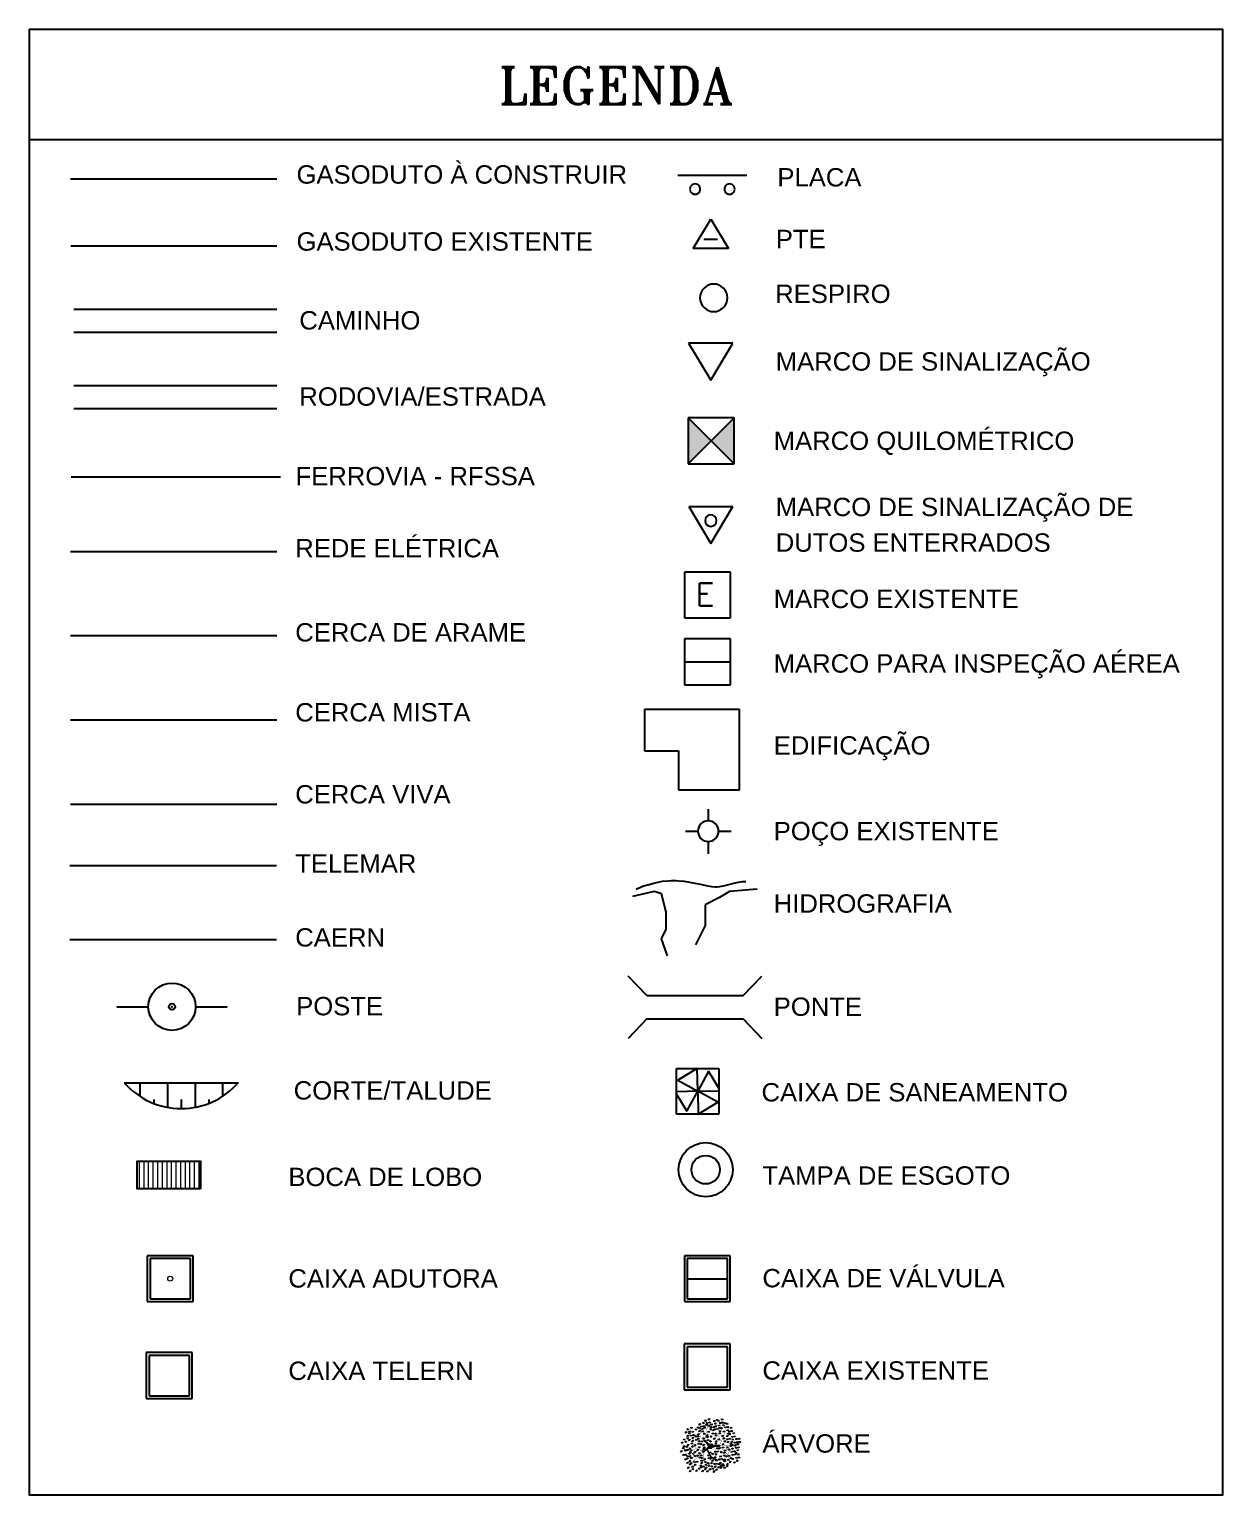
# Model space of a CAD drawing. Extents: x -130 to 0, y 0 to 160.
import ezdxf
from ezdxf.lldxf.tags import DXFTag

# ---------------------------------------------------------------- set-up
doc = ezdxf.new("R2010")
doc.units = 0
doc.styles.add('ROMANS', font='ROMANS.shx')
doc.styles.add('ROMANT', font='romant', dxfattribs={"height": 0.2})
doc.styles.get("Standard").update_dxf_attribs({"font": 'arial.ttf'})
tags = doc.linetypes.add('CERCA_MISTA', pattern='A,0.15,-0.075,[133,ltypeshp.shx,S=0.025,R=0,X=-0.0185,Y=0],-0.075,0.15,-0.075,["X",Standard,S=0.05,R=0,X=-0.0175,Y=-0.025],-0.075', length=0.6).pattern_tags.tags
tags[27:28] = [DXFTag(74, 4), DXFTag(75, 0), DXFTag(340, '0'), DXFTag(46, 1.0), DXFTag(50, 0.0), DXFTag(44, 0.0), DXFTag(45, 0.0)]
tags[16:17] = [DXFTag(74, 4), DXFTag(75, 0), DXFTag(340, '0'), DXFTag(46, 1.0), DXFTag(50, 0.0), DXFTag(44, 0.0), DXFTag(45, 0.0)]
tags[14:15] = [DXFTag(74, 4), DXFTag(75, 0), DXFTag(340, '0'), DXFTag(46, 1.0), DXFTag(50, 0.0), DXFTag(44, 0.0), DXFTag(45, 0.0)]
tags[4:5] = [DXFTag(74, 4), DXFTag(75, 0), DXFTag(340, '0'), DXFTag(46, 1.0), DXFTag(50, 0.0), DXFTag(44, 0.0), DXFTag(45, 0.0)]
tags = doc.linetypes.add('CERCA_VIVA', pattern='A,0.15,-0.075,[133,ltypeshp.shx,S=0.025,R=0,X=-0.0185,Y=0],-0.075', length=0.3).pattern_tags.tags
tags[14:15] = [DXFTag(74, 4), DXFTag(75, 0), DXFTag(340, '0'), DXFTag(46, 1.0), DXFTag(50, 0.0), DXFTag(44, 0.0), DXFTag(45, 0.0)]
tags[4:5] = [DXFTag(74, 4), DXFTag(75, 0), DXFTag(340, '0'), DXFTag(46, 1.0), DXFTag(50, 0.0), DXFTag(44, 0.0), DXFTag(45, 0.0)]
tags = doc.linetypes.add('DIVIDE', pattern=[1.25, 0.5, -0.25, 0, -0.25, 0, -0.25]).pattern_tags.tags
tags[14:15] = [DXFTag(74, 4), DXFTag(75, 0), DXFTag(340, '0'), DXFTag(46, 1.0), DXFTag(50, 0.0), DXFTag(44, 0.0), DXFTag(45, 0.0)]
tags[12:13] = [DXFTag(74, 4), DXFTag(75, 0), DXFTag(340, '0'), DXFTag(46, 1.0), DXFTag(50, 0.0), DXFTag(44, 0.0), DXFTag(45, 0.0)]
tags[10:11] = [DXFTag(74, 4), DXFTag(75, 0), DXFTag(340, '0'), DXFTag(46, 1.0), DXFTag(50, 0.0), DXFTag(44, 0.0), DXFTag(45, 0.0)]
tags[8:9] = [DXFTag(74, 4), DXFTag(75, 0), DXFTag(340, '0'), DXFTag(46, 1.0), DXFTag(50, 0.0), DXFTag(44, 0.0), DXFTag(45, 0.0)]
tags[6:7] = [DXFTag(74, 4), DXFTag(75, 0), DXFTag(340, '0'), DXFTag(46, 1.0), DXFTag(50, 0.0), DXFTag(44, 0.0), DXFTag(45, 0.0)]
tags[4:5] = [DXFTag(74, 4), DXFTag(75, 0), DXFTag(340, '0'), DXFTag(46, 1.0), DXFTag(50, 0.0), DXFTag(44, 0.0), DXFTag(45, 0.0)]
tags = doc.linetypes.add('HIDDEN2', pattern=[4.7625, 3.175, -1.5875]).pattern_tags.tags
tags[6:7] = [DXFTag(74, 4), DXFTag(75, 0), DXFTag(340, '0'), DXFTag(46, 1.0), DXFTag(50, 0.0), DXFTag(44, 0.0), DXFTag(45, 0.0)]
tags[4:5] = [DXFTag(74, 4), DXFTag(75, 0), DXFTag(340, '0'), DXFTag(46, 1.0), DXFTag(50, 0.0), DXFTag(44, 0.0), DXFTag(45, 0.0)]
tags = doc.linetypes.add('TRACKS', pattern='A,3.81,[130,ltypeshp.shx,S=6.35,R=0,X=0,Y=0],3.81', length=7.62).pattern_tags.tags
tags[12:13] = [DXFTag(74, 4), DXFTag(75, 0), DXFTag(340, '0'), DXFTag(46, 1.0), DXFTag(50, 0.0), DXFTag(44, 0.0), DXFTag(45, 0.0)]

# ---------------------------------------------------------------- blocks, each defined once
blk = doc.blocks.new('Placa')
at = {"color": 5, "linetype": 'Continuous'}
blk.add_line((256937.08, 9360525.9), (256929.58, 9360525.9), dxfattribs=at)
for centre, start_param, end_param in [((256931.46, 9360524.4), 3.926991, 7.068584), ((256931.46, 9360524.4), 0.785398, 3.926991), ((256935.21, 9360524.4), 3.926991, 7.068584), ((256935.21, 9360524.4), 0.785398, 3.926991)]:
    blk.add_ellipse(centre, major_axis=(-0.398, 0.398), ratio=1, start_param=start_param, end_param=end_param, dxfattribs=at)
blk = doc.blocks.new('Marco de sinalização de dutos enterrados')
at = {"color": 5, "linetype": 'Continuous'}
for p, q in [((256930.71, 9360480.43), (256933.12, 9360476.41)), ((256930.71, 9360480.43), (256935.53, 9360480.43)), ((256933.12, 9360476.41), (256935.53, 9360480.43))]:
    blk.add_line(p, q, dxfattribs=at)
blk.add_ellipse((256933.12, 9360478.89), major_axis=(0.442, 0.442), ratio=1, start_param=3.141593, end_param=9.424778, dxfattribs=at)
blk = doc.blocks.new('Marco de sinalização')
at = {"color": 5, "linetype": 'Continuous'}
for p, q in [((257047.6, 9349314.22), (257042.78, 9349314.22)), ((257042.78, 9349314.22), (257045.19, 9349310.21)), ((257045.19, 9349310.21), (257047.6, 9349314.22))]:
    blk.add_line(p, q, dxfattribs=at)
blk = doc.blocks.new('Marco Quilométrico')
at = {"linetype": 'Continuous'}
h = blk.add_hatch(color=5, dxfattribs=at)
h.paths.add_polyline_path([(256935.28, 9360492.24), (256932.78, 9360489.74), (256935.28, 9360487.24)])
h.paths.add_polyline_path([(256930.28, 9360492.24), (256930.28, 9360487.24), (256932.78, 9360489.74)])
at = {"color": 5, "linetype": 'Continuous'}
for p, q in [((256930.28, 9360492.24), (256935.28, 9360487.24)), ((256935.28, 9360492.24), (256930.28, 9360487.24)), ((256930.28, 9360492.24), (256930.28, 9360487.24)), ((256930.28, 9360492.24), (256930.28, 9360487.24)), ((256932.78, 9360489.74), (256930.28, 9360492.24)), ((256935.28, 9360492.24), (256930.28, 9360492.24)), ((256935.28, 9360492.24), (256932.78, 9360489.74)), ((256935.28, 9360487.24), (256935.28, 9360492.24)), ((256935.28, 9360487.24), (256935.28, 9360492.24)), ((256930.28, 9360487.24), (256932.78, 9360489.74)), ((256932.78, 9360489.74), (256932.78, 9360489.74)), ((256932.78, 9360489.74), (256935.28, 9360487.24)), ((256930.28, 9360487.24), (256935.28, 9360487.24)), ((256935.28, 9360487.24), (256935.28, 9360487.24))]:
    blk.add_line(p, q, dxfattribs=at)
blk = doc.blocks.new('Marco existente')
at = {"color": 5, "linetype": 'Continuous'}
for p, q in [((256930.28, 9360470.65), (256930.28, 9360465.65)), ((256935.28, 9360470.65), (256930.28, 9360470.65)), ((256935.28, 9360465.65), (256935.28, 9360470.65)), ((256930.28, 9360465.65), (256935.28, 9360465.65))]:
    blk.add_line(p, q, dxfattribs=at)
at = {"color": 5, "linetype": 'Continuous', "style": 'ROMANS'}
blk.add_text('E', height=2.5, rotation=0, dxfattribs=at).set_placement((256931.48, 9360466.95))
blk = doc.blocks.new('Marco para inspeção áerea')
at = {"color": 5, "linetype": 'Continuous'}
for p, q in [((256930.28, 9360462.16), (256930.28, 9360457.16)), ((256935.28, 9360462.16), (256930.28, 9360462.16)), ((256935.28, 9360457.16), (256935.28, 9360462.16)), ((256930.28, 9360459.66), (256935.28, 9360459.66)), ((256930.28, 9360457.16), (256935.28, 9360457.16))]:
    blk.add_line(p, q, dxfattribs=at)
blk = doc.blocks.new('Edificação')
at = {"color": 8, "linetype": 'Continuous'}
for p, q in [((256926.71, 9360452.33), (256926.71, 9360447.83)), ((256937.04, 9360452.33), (256926.71, 9360452.33)), ((256937.04, 9360443.6), (256937.04, 9360452.33)), ((256926.71, 9360447.83), (256930.42, 9360447.83)), ((256930.42, 9360447.83), (256930.42, 9360443.6)), ((256930.42, 9360443.6), (256937.04, 9360443.6))]:
    blk.add_line(p, q, dxfattribs=at)
blk = doc.blocks.new('Poço existente')
at = {"color": 4, "linetype": 'Continuous'}
for p, q in [((256932.61, 9360438.98), (256932.61, 9360437.72)), ((256930.13, 9360436.6), (256931.48, 9360436.6)), ((256933.73, 9360436.6), (256935.1, 9360436.6)), ((256932.61, 9360435.47), (256932.61, 9360434.13))]:
    blk.add_line(p, q, dxfattribs=at)
blk.add_ellipse((256932.61, 9360436.6), major_axis=(0.795, 0.795), ratio=1, start_param=3.141593, end_param=9.424778, dxfattribs=at)
blk = doc.blocks.new('Hidrografia')
at = {"color": 150, "linetype": 'Continuous'}
for p, q in [((256925.88, 9360426.69), (256926.45, 9360426.92)), ((256926.45, 9360426.92), (256926.73, 9360427.03)), ((256926.73, 9360427.03), (256927.16, 9360427.17)), ((256927.16, 9360427.17), (256927.81, 9360427.35)), ((256927.81, 9360427.35), (256928.45, 9360427.49)), ((256928.45, 9360427.49), (256928.78, 9360427.54)), ((256928.78, 9360427.54), (256929.42, 9360427.6)), ((256929.42, 9360427.6), (256929.75, 9360427.61)), ((256929.75, 9360427.61), (256930.24, 9360427.61)), ((256930.24, 9360427.61), (256930.53, 9360427.6)), ((256930.53, 9360427.6), (256931.11, 9360427.54)), ((256931.11, 9360427.54), (256931.7, 9360427.45)), ((256931.7, 9360427.45), (256932.09, 9360427.38)), ((256932.09, 9360427.38), (256932.88, 9360427.22)), ((256932.88, 9360427.22), (256933.7, 9360427.04)), ((256933.7, 9360427.04), (256934.11, 9360426.98)), ((256934.11, 9360426.98), (256934.52, 9360426.95)), ((256934.52, 9360426.95), (256934.73, 9360426.95)), ((256934.73, 9360426.95), (256935.01, 9360426.97)), ((256935.01, 9360426.97), (256935.19, 9360427)), ((256935.19, 9360427), (256935.56, 9360427.08)), ((256935.56, 9360427.08), (256936.68, 9360427.37)), ((256939.09, 9360426.69), (256936.05, 9360426.42)), ((256936.68, 9360427.37), (256937.24, 9360427.48)), ((256937.24, 9360427.48), (256937.44, 9360427.51)), ((256937.44, 9360427.51), (256937.85, 9360427.53)), ((256927.86, 9360426.42), (256925.48, 9360425.9)), ((256928.65, 9360426.16), (256927.86, 9360426.42)), ((256929.18, 9360424.18), (256928.65, 9360426.16)), ((256934.99, 9360425.76), (256933.41, 9360424.97)), ((256933.41, 9360424.97), (256933.41, 9360422.73)), ((256936.05, 9360426.42), (256934.99, 9360425.76)), ((256929.18, 9360422.33), (256929.18, 9360424.18)), ((256928.65, 9360421.28), (256929.18, 9360422.33)), ((256933.41, 9360422.73), (256932.35, 9360420.62)), ((256929.31, 9360419.43), (256928.65, 9360421.28))]:
    blk.add_line(p, q, dxfattribs=at)
blk = doc.blocks.new('Ponte')
at = {"color": 8, "linetype": 'Continuous'}
for p, q in [((256925.73, 9360413.58), (256923.71, 9360415.7)), ((256936.24, 9360413.58), (256938.26, 9360415.7)), ((256925.73, 9360413.58), (256936.24, 9360413.58)), ((256925.73, 9360411.03), (256923.71, 9360408.91)), ((256925.73, 9360411.03), (256936.24, 9360411.03)), ((256936.24, 9360411.03), (256938.26, 9360408.91))]:
    blk.add_line(p, q, dxfattribs=at)
blk = doc.blocks.new('Caixa saneamento')
at = {"color": 5}
for p, q in [((256929.66, 9360398.12), (256929.66, 9360403.08)), ((256929.66, 9360403.08), (256934.29, 9360403.08)), ((256931.92, 9360403.08), (256929.79, 9360401.79)), ((256931.97, 9360400.6), (256931.92, 9360403.08)), ((256933.16, 9360402.78), (256931.97, 9360400.6)), ((256934.29, 9360400.93), (256933.16, 9360402.78)), ((256934.29, 9360403.08), (256934.29, 9360398.12)), ((256929.79, 9360401.79), (256931.97, 9360400.6)), ((256931.97, 9360400.6), (256929.66, 9360400.55)), ((256929.66, 9360400.27), (256930.78, 9360398.42)), ((256930.78, 9360398.42), (256931.97, 9360400.6)), ((256931.97, 9360400.6), (256934.29, 9360400.65)), ((256934.15, 9360399.41), (256931.97, 9360400.6)), ((256931.97, 9360400.6), (256932.03, 9360398.12)), ((256932.03, 9360398.12), (256934.15, 9360399.41)), ((256934.29, 9360398.12), (256929.66, 9360398.12))]:
    blk.add_line(p, q, dxfattribs=at)
blk = doc.blocks.new('Tampa de esgoto')
at = {"color": 5, "linetype": 'Continuous'}
for radius in [2.95, 1.55]:
    blk.add_circle((256932.42, 9360390.51), radius, dxfattribs=at)
blk = doc.blocks.new('Caixa de válvula')
at = {"color": 8, "linetype": 'Continuous'}
for p, q in [((256930.28, 9360378.17), (256930.28, 9360373.17)), ((256935.28, 9360378.17), (256930.28, 9360378.17)), ((256930.58, 9360377.87), (256930.58, 9360373.47)), ((256934.98, 9360377.87), (256930.58, 9360377.87)), ((256934.98, 9360373.47), (256934.98, 9360377.87)), ((256935.28, 9360373.17), (256935.28, 9360378.17)), ((256930.58, 9360375.67), (256934.98, 9360375.67)), ((256930.28, 9360373.17), (256935.28, 9360373.17)), ((256930.58, 9360373.47), (256934.98, 9360373.47))]:
    blk.add_line(p, q, dxfattribs=at)
blk = doc.blocks.new('Caixa Existente')
at = {"color": 8, "linetype": 'Continuous'}
for p, q in [((256856.94, 9360366.7), (256856.94, 9360361.7)), ((256861.94, 9360366.7), (256856.94, 9360366.7)), ((256857.24, 9360366.4), (256857.24, 9360362)), ((256861.64, 9360366.4), (256857.24, 9360366.4)), ((256861.64, 9360362), (256861.64, 9360366.4)), ((256861.94, 9360361.7), (256861.94, 9360366.7)), ((256856.94, 9360361.7), (256861.94, 9360361.7)), ((256857.24, 9360362), (256861.64, 9360362))]:
    blk.add_line(p, q, dxfattribs=at)
blk = doc.blocks.new('Caixa da Telemar')
at = {"color": 3, "linetype": 'Continuous'}
for p, q in [((256930.28, 9360366.7), (256930.28, 9360361.7)), ((256935.28, 9360366.7), (256930.28, 9360366.7)), ((256930.58, 9360366.4), (256930.58, 9360362)), ((256934.98, 9360366.4), (256930.58, 9360366.4)), ((256934.98, 9360362), (256934.98, 9360366.4)), ((256935.28, 9360361.7), (256935.28, 9360366.7)), ((256930.28, 9360361.7), (256935.28, 9360361.7)), ((256930.58, 9360362), (256934.98, 9360362))]:
    blk.add_line(p, q, dxfattribs=at)
blk = doc.blocks.new('Caixa Adutora')
at = {"color": 8, "linetype": 'Continuous'}
for p, q in [((256856.94, 9360378.17), (256856.94, 9360373.17)), ((256861.94, 9360378.17), (256856.94, 9360378.17)), ((256857.24, 9360377.87), (256857.24, 9360373.47)), ((256861.64, 9360377.87), (256857.24, 9360377.87)), ((256861.64, 9360373.47), (256861.64, 9360377.87)), ((256861.94, 9360373.17), (256861.94, 9360378.17)), ((256856.94, 9360373.17), (256861.94, 9360373.17)), ((256857.24, 9360373.47), (256861.64, 9360373.47))]:
    blk.add_line(p, q, dxfattribs=at)
at = {"color": 8, "lineweight": 0}
blk.add_circle((256859.44, 9360375.67), 0.272, dxfattribs=at)
blk = doc.blocks.new('Boca de lobo')
at = {"linetype": 'Continuous', "lineweight": 0}
h = blk.add_hatch(dxfattribs=at)
h.set_pattern_fill('ANSI31', color=1, scale=4, angle=45, style=0)
h.set_pattern_definition([(90, (0, 0), (-0.5, 1e-16), [])])
h.paths.add_polyline_path([(256862.95, 9360388.28), (256856.07, 9360388.28), (256856.07, 9360391.31), (256862.95, 9360391.31)])
at = {"color": 1, "linetype": 'Continuous'}
blk.add_lwpolyline([(256862.95, 9360388.28), (256856.07, 9360388.28), (256856.07, 9360391.31), (256862.95, 9360391.31)], close=True, dxfattribs=at)
blk = doc.blocks.new('cortetalude')
at = {"color": 8, "linetype": 'Continuous'}
for p, q in [((-6.22, 0), (6.22, 0)), ((-4.5, 0), (-4.5, -1.49)), ((-1.5, 0), (-1.5, -2.69)), ((1.5, 0), (1.5, -2.69)), ((4.5, 0), (4.5, -1.49)), ((-3, -1.83), (-3, -2.26)), ((0, -1.83), (0, -2.83)), ((3, -1.83), (3, -2.26))]:
    blk.add_line(p, q, dxfattribs=at)
blk.add_ellipse((0, 5.44), major_axis=(-5.84, 5.84), ratio=1, start_param=1.50371, end_param=3.208679, dxfattribs=at)
blk = doc.blocks.new('*X23')
at = {"color": 0}
for p, q in [((0.35, 2.3), (0.39, 2.34)), ((0.35, 2.32), (0.37, 2.34)), ((0.35, 2.33), (0.35, 2.33)), ((0.36, 2.3), (0.4, 2.33)), ((0.36, 1.58), (0.87, 2.09)), ((0.37, 2.29), (0.4, 2.33)), ((0.37, 2.28), (0.41, 2.32)), ((0.38, 2.28), (0.42, 2.31)), ((0.39, 2.27), (0.43, 2.31)), ((0.4, 2.26), (0.43, 2.3)), ((0.4, 2.25), (0.44, 2.29)), ((0.4, 1.61), (0.88, 2.09)), ((0.41, 2.25), (0.45, 2.29)), ((0.42, 2.24), (0.45, 2.28)), ((0.42, 2.23), (0.46, 2.27)), ((0.43, 2.23), (0.47, 2.27)), ((0.44, 2.22), (0.48, 2.26)), ((0.45, 2.21), (0.48, 2.25)), ((0.45, 2.21), (0.49, 2.24)), ((0.45, 1.64), (0.89, 2.08)), ((0.46, 2.2), (0.5, 2.24)), ((0.47, 2.19), (0.51, 2.23)), ((0.47, 2.19), (0.51, 2.22)), ((0.48, 2.18), (0.52, 2.22)), ((0.49, 2.17), (0.53, 2.21)), ((0.5, 2.16), (0.54, 2.2)), ((0.5, 2.16), (0.53, 2.2)), ((0.5, 1.67), (0.9, 2.07)), ((0.51, 2.15), (0.55, 2.19)), ((0.52, 2.14), (0.56, 2.18)), ((0.52, 2.14), (0.56, 2.17)), ((0.53, 2.13), (0.57, 2.17)), ((0.54, 2.12), (0.58, 2.16)), ((0.55, 2.11), (0.59, 2.15)), ((0.55, 2.12), (0.58, 2.15)), ((0.56, 2.1), (0.6, 2.14)), ((0.57, 2.08), (0.61, 2.13)), ((0.57, 2.09), (0.61, 2.13)), ((0.57, 2.07), (0.62, 2.12)), ((0.57, 2.05), (0.63, 2.11)), ((0.58, 2.05), (0.64, 2.11)), ((0.58, 2.04), (0.65, 2.1)), ((0.58, 1.74), (0.91, 2.07)), ((0.59, 2.03), (0.66, 2.1)), ((0.59, 2.02), (0.67, 2.09)), ((0.6, 2.01), (0.68, 2.09)), ((0.61, 2), (0.69, 2.08)), ((0.61, 2.01), (0.68, 2.08)), ((0.62, 1.98), (0.71, 2.07)), ((0.62, 1.99), (0.7, 2.07)), ((0.63, 1.97), (0.73, 2.07)), ((0.63, 1.78), (0.91, 2.06)), ((0.64, 1.96), (0.75, 2.07)), ((0.64, 1.97), (0.74, 2.07)), ((0.65, 1.93), (0.79, 2.06)), ((0.65, 1.94), (0.77, 2.06)), ((0.65, 1.95), (0.76, 2.06)), ((0.66, 1.89), (0.85, 2.08)), ((0.66, 1.91), (0.83, 2.07)), ((0.66, 1.92), (0.81, 2.06)), ((0.23, 1.53), (0.28, 1.58)), ((0.23, 1.54), (0.25, 1.57)), ((0.24, 1.51), (0.41, 1.68)), ((0.24, 1.52), (0.33, 1.62)), ((0.26, 1.52), (0.48, 1.74)), ((0.29, 1.53), (0.56, 1.8)), ((0.31, 1.54), (0.64, 1.87)), ((0.54, 1.7), (0.56, 1.72)), ((0.55, 1.7), (0.56, 1.71)), ((0.56, 1.69), (0.57, 1.7)), ((0.56, 1.68), (0.57, 1.69)), ((0.57, 1.67), (0.58, 1.68)), ((0.57, 1.66), (0.58, 1.67)), ((0.58, 1.65), (0.59, 1.66)), ((0.58, 1.64), (0.59, 1.65)), ((0.59, 1.63), (0.6, 1.65)), ((0.59, 1.62), (0.6, 1.64)), ((0.6, 1.62), (0.61, 1.63)), ((0.6, 1.61), (0.61, 1.62)), ((0.61, 1.6), (0.62, 1.61)), ((0.61, 1.59), (0.62, 1.6)), ((0.62, 1.58), (0.63, 1.59)), ((0.62, 1.57), (0.63, 1.58)), ((0.63, 1.56), (0.64, 1.57)), ((0.63, 1.55), (0.64, 1.56)), ((0.63, 1.54), (0.65, 1.55)), ((0.64, 1.78), (0.91, 2.04)), ((0.64, 1.53), (0.65, 1.54)), ((0.64, 1.52), (0.66, 1.53)), ((0.65, 1.51), (0.66, 1.52)), ((0.65, 1.5), (0.67, 1.51)), ((0.66, 1.78), (0.91, 2.03)), ((0.66, 1.48), (0.68, 1.5)), ((0.66, 1.49), (0.67, 1.5)), ((0.67, 1.47), (0.68, 1.49)), ((0.67, 1.46), (0.68, 1.48)), ((0.68, 1.78), (0.91, 2.01)), ((0.68, 1.46), (0.69, 1.47)), ((0.68, 1.45), (0.69, 1.46)), ((0.69, 1.44), (0.7, 1.45)), ((0.69, 1.43), (0.7, 1.44)), ((0.7, 1.78), (0.91, 2)), ((0.7, 1.42), (0.71, 1.43)), ((0.7, 1.41), (0.71, 1.42)), ((0.71, 1.4), (0.72, 1.41)), ((0.71, 1.39), (0.72, 1.4)), ((0.71, 1.38), (0.73, 1.39)), ((0.72, 1.79), (0.9, 1.97)), ((0.72, 1.37), (0.73, 1.38)), ((0.72, 1.36), (0.74, 1.37)), ((0.73, 1.79), (0.91, 1.98)), ((0.73, 1.35), (0.74, 1.36)), ((0.73, 1.34), (0.75, 1.36)), ((0.74, 1.33), (0.75, 1.35)), ((0.74, 1.32), (0.76, 1.34)), ((0.75, 1.8), (0.93, 1.98)), ((0.75, 1.31), (0.76, 1.33)), ((0.75, 1.3), (0.77, 1.32)), ((0.76, 1.8), (0.94, 1.98)), ((0.76, 1.29), (0.77, 1.31)), ((0.76, 1.29), (0.78, 1.3)), ((0.77, 1.28), (0.78, 1.29)), ((0.77, 1.27), (0.79, 1.28)), ((0.77, 1.03), (0.8, 1.05)), ((0.78, 1.8), (0.96, 1.98)), ((0.78, 1.26), (0.79, 1.27)), ((0.78, 1.25), (0.8, 1.26)), ((0.78, 1.05), (0.81, 1.08)), ((0.79, 1.24), (0.8, 1.25)), ((0.79, 1.23), (0.81, 1.24)), ((0.79, 1.08), (0.83, 1.11)), ((0.8, 1.8), (0.97, 1.98)), ((0.8, 1.22), (0.81, 1.23)), ((0.8, 1.21), (0.81, 1.22)), ((0.8, 1.2), (0.82, 1.22)), ((0.8, 1.1), (0.84, 1.14)), ((0.81, 1.19), (0.82, 1.21)), ((0.81, 1.18), (0.83, 1.2)), ((0.81, 1.12), (0.85, 1.17)), ((0.82, 1.81), (0.99, 1.98)), ((0.82, 1.17), (0.83, 1.19)), ((0.82, 1.16), (0.84, 1.18)), ((0.82, 1.15), (0.85, 1.17)), ((0.84, 1.82), (1, 1.98)), ((0.85, 1.15), (0.86, 1.16)), ((0.86, 1.14), (0.87, 1.16)), ((0.87, 1.14), (0.88, 1.15)), ((0.88, 1.13), (0.89, 1.15)), ((0.89, 1.86), (1.02, 1.98)), ((0.89, 1.13), (0.9, 1.14)), ((0.9, 1.12), (0.91, 1.14)), ((0.91, 1.12), (0.92, 1.13)), ((0.92, 1.12), (0.93, 1.13)), ((0.93, 1.87), (1.03, 1.98)), ((0.93, 1.11), (0.94, 1.12)), ((0.94, 1.11), (0.95, 1.12)), ((0.95, 1.1), (0.96, 1.11)), ((0.95, 1.1), (0.97, 1.11)), ((0.96, 1.89), (1.05, 1.98)), ((0.96, 1.09), (0.98, 1.1)), ((0.97, 1.09), (0.99, 1.1)), ((0.98, 1.08), (1, 1.1)), ((0.99, 1.9), (1.06, 1.98)), ((0.99, 1.08), (1.01, 1.09)), ((1, 1.07), (1.02, 1.09)), ((1.01, 1.91), (1.07, 1.98)), ((1.01, 1.07), (1.02, 1.08)), ((1.02, 1.91), (1.09, 1.98)), ((1.02, 1.06), (1.03, 1.08)), ((1.03, 1.06), (1.04, 1.07)), ((1.04, 1.91), (1.1, 1.98)), ((1.04, 1.05), (1.05, 1.07)), ((1.05, 1.92), (1.12, 1.98)), ((1.05, 1.05), (1.06, 1.06)), ((1.06, 1.04), (1.07, 1.06)), ((1.07, 1.92), (1.13, 1.98)), ((1.07, 1.04), (1.08, 1.05)), ((1.08, 1.92), (1.15, 1.98)), ((1.08, 1.03), (1.09, 1.05)), ((1.09, 1.03), (1.1, 1.04)), ((1.1, 1.92), (1.16, 1.98)), ((1.1, 1.02), (1.11, 1.04)), ((1.1, 1.02), (1.12, 1.03)), ((1.11, 1.92), (1.18, 1.98)), ((1.11, 1.02), (1.13, 1.03)), ((1.12, 1.01), (1.14, 1.02)), ((1.13, 1.92), (1.19, 1.98)), ((1.14, 1.92), (1.21, 1.98)), ((1.16, 1.92), (1.22, 1.98)), ((1.17, 1.92), (1.24, 1.98)), ((1.18, 1.92), (1.25, 1.99)), ((1.2, 1.92), (1.26, 1.99)), ((1.21, 1.92), (1.28, 1.99)), ((1.23, 1.92), (1.29, 1.99)), ((1.24, 1.92), (1.31, 1.99)), ((1.26, 1.92), (1.32, 1.99)), ((1.27, 1.92), (1.34, 1.99)), ((1.29, 1.92), (1.35, 1.99)), ((1.3, 1.92), (1.37, 1.99)), ((1.32, 1.93), (1.38, 1.99)), ((1.33, 1.93), (1.4, 1.99)), ((1.35, 1.93), (1.41, 1.99)), ((1.36, 1.93), (1.41, 1.98)), ((1.38, 1.93), (1.41, 1.97)), ((1.39, 1.93), (1.41, 1.95)), ((1.41, 1.93), (1.41, 1.94)), ((0.78, 1.02), (0.78, 1.02)), ((1.13, 1.01), (1.15, 1.02)), ((1.14, 1), (1.16, 1.02)), ((1.15, 1), (1.17, 1.01)), ((1.16, 0.99), (1.18, 1.01)), ((1.17, 0.99), (1.18, 1)), ((1.18, 0.98), (1.19, 1)), ((1.19, 0.98), (1.2, 0.99)), ((1.2, 0.97), (1.21, 0.99)), ((1.21, 0.97), (1.22, 0.98)), ((1.22, 0.96), (1.23, 0.98)), ((1.23, 0.96), (1.24, 0.97)), ((1.24, 0.95), (1.25, 0.97)), ((1.25, 0.95), (1.26, 0.96)), ((1.25, 0.94), (1.27, 0.96)), ((1.26, 0.94), (1.28, 0.95)), ((1.27, 0.93), (1.29, 0.95)), ((1.28, 0.93), (1.3, 0.94))]:
    blk.add_line(p, q, dxfattribs=at)
blk = doc.blocks.new('arvore7')
at = {"color": 3, "lineweight": 0}
for points in [[(-1.72, 0.92), (-1.76, 0.99), (-1.69, 1.03), (-1.65, 0.96)], [(-1.6, 1.14), (-1.63, 1.22), (-1.55, 1.25), (-1.52, 1.18)], [(-1.48, 1), (-1.5, 1.07), (-1.42, 1.09), (-1.4, 1.01)], [(-1.38, 1.27), (-1.35, 1.34), (-1.27, 1.31), (-1.3, 1.24)], [(-1.28, 0.99), (-1.25, 1.06), (-1.17, 1.03), (-1.2, 0.96)], [(-1.03, 1.12), (-1.07, 1.19), (-0.99, 1.22), (-0.96, 1.15)], [(-0.89, 1.27), (-0.93, 1.33), (-0.86, 1.37), (-0.82, 1.3)], [(-0.82, 1.24), (-0.79, 1.32), (-0.71, 1.29), (-0.74, 1.22)], [(-0.76, 1.02), (-0.81, 1.08), (-0.74, 1.13), (-0.7, 1.06)], [(-0.77, 1.49), (-0.8, 1.56), (-0.73, 1.59), (-0.69, 1.52)], [(-0.65, 1.34), (-0.67, 1.42), (-0.59, 1.44), (-0.58, 1.36)], [(-0.63, 1.21), (-0.56, 1.26), (-0.52, 1.19), (-0.58, 1.15)], [(-0.56, 0.98), (-0.59, 1.05), (-0.52, 1.08), (-0.49, 1.01)], [(-0.55, 1.61), (-0.52, 1.69), (-0.45, 1.66), (-0.47, 1.58)], [(-0.43, 1.36), (-0.5, 1.39), (-0.47, 1.46), (-0.4, 1.43)], [(-0.42, 1.24), (-0.46, 1.31), (-0.39, 1.35), (-0.35, 1.28)], [(-0.37, 1.74), (-0.4, 1.82), (-0.33, 1.85), (-0.3, 1.77)], [(-0.3, 1.46), (-0.33, 1.54), (-0.25, 1.57), (-0.22, 1.49)], [(-0.26, 1.59), (-0.28, 1.67), (-0.2, 1.69), (-0.18, 1.61)], [(-0.14, 0.97), (-0.17, 1.04), (-0.1, 1.07), (-0.07, 1)], [(-0.12, 1.39), (-0.16, 1.46), (-0.09, 1.5), (-0.05, 1.43)], [(-0.15, 1.87), (-0.12, 1.94), (-0.05, 1.91), (-0.08, 1.84)], [(-0.03, 1.61), (-0.11, 1.64), (-0.08, 1.72), (0, 1.69)], [(0.02, 1.14), (-0.03, 1.21), (0.04, 1.25), (0.08, 1.19)], [(-0.01, 1.32), (0.02, 1.4), (0.09, 1.37), (0.06, 1.29)], [(0.07, 1.47), (0.03, 1.54), (0.1, 1.58), (0.14, 1.51)], [(0.21, 1.09), (0.18, 1.16), (0.24, 1.2), (0.28, 1.13)], [(0.23, 1.3), (0.2, 1.37), (0.27, 1.4), (0.3, 1.33)], [(0.23, 1.74), (0.26, 1.82), (0.33, 1.79), (0.3, 1.71)], [(0.32, 1.54), (0.3, 1.62), (0.37, 1.64), (0.39, 1.56)], [(0.34, 1.15), (0.32, 1.23), (0.4, 1.24), (0.42, 1.17)], [(0.34, 1.41), (0.41, 1.46), (0.45, 1.4), (0.39, 1.35)], [(0.42, 1.82), (0.45, 1.89), (0.52, 1.86), (0.49, 1.79)], [(0.57, 1.17), (0.49, 1.2), (0.52, 1.27), (0.6, 1.24)], [(0.54, 1.73), (0.51, 1.8), (0.59, 1.83), (0.62, 1.76)], [(0.56, 1.44), (0.59, 1.51), (0.66, 1.48), (0.63, 1.41)], [(0.65, 1.24), (0.61, 1.31), (0.68, 1.35), (0.72, 1.28)], [(0.65, 1), (0.62, 1.08), (0.69, 1.11), (0.72, 1.04)], [(0.66, 1.58), (0.64, 1.66), (0.72, 1.68), (0.74, 1.6)], [(0.76, 1.2), (0.72, 1.27), (0.79, 1.31), (0.83, 1.24)], [(0.76, 1.86), (0.79, 1.93), (0.87, 1.9), (0.84, 1.83)], [(0.89, 1.6), (0.81, 1.63), (0.84, 1.71), (0.91, 1.68)], [(0.89, 1.42), (0.86, 1.5), (0.93, 1.53), (0.96, 1.46)], [(0.93, 0.98), (0.9, 1.05), (0.97, 1.08), (1, 1.01)], [(1, 1.28), (0.98, 1.35), (1.06, 1.37), (1.08, 1.29)], [(0.99, 1.59), (1.02, 1.66), (1.1, 1.63), (1.07, 1.56)], [(1.11, 1.55), (1.14, 1.62), (1.21, 1.59), (1.18, 1.52)], [(1.23, 1.3), (1.15, 1.33), (1.18, 1.4), (1.26, 1.37)], [(1.15, 1.1), (1.17, 1.18), (1.25, 1.15), (1.22, 1.08)], [(1.28, 1), (1.26, 1.07), (1.34, 1.09), (1.36, 1.01)], [(1.39, 1.27), (1.42, 1.34), (1.49, 1.31), (1.46, 1.24)], [(1.51, 1.02), (1.43, 1.05), (1.46, 1.12), (1.54, 1.09)], [(-1.99, 0.2), (-2.03, 0.27), (-1.96, 0.31), (-1.92, 0.24)], [(-1.86, -0.05), (-1.9, 0.01), (-1.84, 0.06), (-1.79, -0.01)], [(-1.86, 0.42), (-1.89, 0.49), (-1.82, 0.52), (-1.79, 0.45)], [(-1.75, 0.27), (-1.77, 0.35), (-1.69, 0.37), (-1.67, 0.29)], [(-1.7, -0.05), (-1.67, 0.02), (-1.59, -0.01), (-1.62, -0.08)], [(-1.64, 0.54), (-1.61, 0.62), (-1.54, 0.59), (-1.57, 0.51)], [(-1.59, 0.67), (-1.63, 0.74), (-1.57, 0.78), (-1.52, 0.72)], [(-1.58, 0.04), (-1.62, 0.11), (-1.55, 0.15), (-1.51, 0.08)], [(-1.49, 0.39), (-1.53, 0.46), (-1.47, 0.5), (-1.42, 0.44)], [(-1.49, 0.86), (-1.52, 0.94), (-1.45, 0.97), (-1.42, 0.9)], [(-1.38, 0.72), (-1.4, 0.79), (-1.32, 0.81), (-1.3, 0.73)], [(-1.28, 0.15), (-1.35, 0.18), (-1.33, 0.25), (-1.25, 0.23)], [(-1.31, -0.01), (-1.25, 0.03), (-1.2, -0.03), (-1.27, -0.08)], [(-1.29, 0.59), (-1.22, 0.63), (-1.18, 0.57), (-1.24, 0.52)], [(-1.25, 0.32), (-1.29, 0.39), (-1.22, 0.43), (-1.18, 0.36)], [(-1.15, 0.74), (-1.23, 0.77), (-1.2, 0.84), (-1.12, 0.81)], [(-1.1, 0.02), (-1.13, 0.1), (-1.06, 0.13), (-1.02, 0.06)], [(-1.03, 0.65), (-1.07, 0.71), (-1.01, 0.76), (-0.96, 0.69)], [(-1.01, 0.4), (-1.03, 0.47), (-0.95, 0.49), (-0.93, 0.42)], [(-0.91, 0.67), (-0.88, 0.75), (-0.8, 0.72), (-0.83, 0.64)], [(-0.89, 0.84), (-0.83, 0.89), (-0.78, 0.82), (-0.85, 0.78)], [(-0.87, 0.49), (-0.89, 0.56), (-0.81, 0.58), (-0.79, 0.51)], [(-0.88, 0.15), (-0.85, 0.22), (-0.78, 0.19), (-0.81, 0.12)], [(-0.84, 0.36), (-0.78, 0.4), (-0.73, 0.34), (-0.8, 0.29)], [(-0.68, 0.1), (-0.71, 0.17), (-0.64, 0.21), (-0.6, 0.13)], [(-0.61, 0.29), (-0.65, 0.35), (-0.58, 0.39), (-0.54, 0.32)], [(-0.39, 0.42), (-0.16, 0.2), (-0.08, 0.15), (0.01, 0.14), (0.1, 0.17), (0.13, 0.14), (0.13, 0.08), (0.11, 0.05), (0.63, 0.07), (0.63, 0.01), (0.22, -0.01), (0.11, -0.07), (0.07, -0.1), (0.03, -0.12), (0, -0.12), (-0.06, -0.13), (-0.11, -0.15), (-0.15, -0.15), (-0.22, -0.2), (0.06, -0.75), (0.52, -0.98), (0.5, -0.99), (0.07, -0.77), (0, -0.9), (-0.01, -0.89), (0.05, -0.76), (-0.23, -0.21), (-0.47, -0.38), (-0.54, -0.41), (-0.56, -0.37), (-0.49, -0.34), (-0.11, -0.03), (-0.14, 0.04), (-0.21, 0.14), (-0.21, 0.17), (-0.43, 0.38), (-0.43, 0.41)], [(-0.48, 0.03), (-0.53, 0.1), (-0.46, 0.15), (-0.41, 0.08)], [(-0.49, 0.51), (-0.52, 0.58), (-0.44, 0.61), (-0.41, 0.54)], [(-0.45, 0.83), (-0.47, 0.91), (-0.39, 0.93), (-0.37, 0.85)], [(-0.23, 0.72), (-0.27, 0.79), (-0.2, 0.83), (-0.16, 0.77)], [(-0.27, 0.63), (-0.24, 0.71), (-0.16, 0.68), (-0.19, 0.6)], [(-0.15, 0.38), (-0.22, 0.41), (-0.19, 0.48), (-0.12, 0.45)], [(-0.05, 0.33), (-0.02, 0.4), (0.05, 0.37), (0.02, 0.3)], [(0, 0.69), (0.06, 0.74), (0.11, 0.67), (0.04, 0.62)], [(0.2, 0.84), (0.12, 0.87), (0.15, 0.94), (0.23, 0.91)], [(0.21, 0.55), (0.28, 0.6), (0.33, 0.53), (0.26, 0.48)], [(0.35, 0.84), (0.3, 0.9), (0.37, 0.95), (0.41, 0.88)], [(0.33, 0.21), (0.39, 0.25), (0.44, 0.19), (0.37, 0.14)], [(0.41, 0.7), (0.34, 0.73), (0.37, 0.8), (0.44, 0.77)], [(0.4, 0.29), (0.35, 0.36), (0.42, 0.4), (0.46, 0.33)], [(0.53, 0.49), (0.6, 0.53), (0.64, 0.47), (0.58, 0.42)], [(0.61, 0.89), (0.64, 0.96), (0.71, 0.93), (0.68, 0.86)], [(0.79, 0.73), (0.85, 0.77), (0.9, 0.71), (0.83, 0.66)], [(0.84, 0.15), (0.9, 0.2), (0.95, 0.13), (0.88, 0.09)], [(0.93, 0.51), (0.89, 0.57), (0.95, 0.62), (1, 0.55)], [(1.04, 0.3), (0.96, 0.33), (0.99, 0.41), (1.07, 0.38)], [(1.14, 0.45), (1.12, 0.53), (1.2, 0.54), (1.22, 0.47)], [(1.17, 0.67), (1.13, 0.74), (1.2, 0.78), (1.24, 0.72)], [(1.17, 0.32), (1.23, 0.37), (1.28, 0.3), (1.22, 0.25)], [(1.27, 0.85), (1.19, 0.88), (1.22, 0.95), (1.3, 0.93)], [(1.37, 0.47), (1.29, 0.5), (1.32, 0.57), (1.4, 0.54)], [(1.31, 0.87), (1.37, 0.91), (1.42, 0.85), (1.36, 0.8)], [(1.37, 0), (1.4, 0.07), (1.48, 0.04), (1.45, -0.03)], [(1.42, 0.13), (1.39, 0.2), (1.45, 0.24), (1.49, 0.17)], [(1.44, 0.29), (1.47, 0.36), (1.54, 0.33), (1.51, 0.26)], [(1.49, 0.61), (1.47, 0.69), (1.55, 0.71), (1.56, 0.63)], [(1.56, 0.04), (1.49, 0.07), (1.51, 0.14), (1.59, 0.11)], [(1.51, 0.49), (1.58, 0.53), (1.62, 0.47), (1.56, 0.42)], [(1.59, 0.89), (1.62, 0.96), (1.69, 0.93), (1.67, 0.86)], [(1.71, 0.63), (1.64, 0.66), (1.67, 0.74), (1.74, 0.71)], [(1.67, 0.21), (1.65, 0.28), (1.72, 0.3), (1.74, 0.23)], [(1.69, 0.08), (1.76, 0.12), (1.8, 0.06), (1.74, 0.01)], [(1.77, 0.48), (1.8, 0.56), (1.87, 0.53), (1.84, 0.45)], [(1.84, 0.23), (1.82, 0.31), (1.9, 0.33), (1.92, 0.25)], [(1.87, 0.12), (1.9, 0.2), (1.98, 0.17), (1.95, 0.09)], [(1.95, 0.51), (1.98, 0.58), (2.05, 0.55), (2.02, 0.48)], [(2.07, 0.25), (2, 0.28), (2.02, 0.36), (2.1, 0.33)], [(-2.04, -0.4), (-2.08, -0.33), (-2.01, -0.29), (-1.97, -0.36)], [(-1.91, -0.18), (-1.95, -0.11), (-1.87, -0.07), (-1.84, -0.15)], [(-1.91, -0.65), (-1.95, -0.59), (-1.89, -0.54), (-1.84, -0.61)], [(-1.8, -0.33), (-1.82, -0.25), (-1.74, -0.23), (-1.72, -0.31)], [(-1.76, -0.96), (-1.8, -0.89), (-1.73, -0.85), (-1.69, -0.92)], [(-1.75, -0.64), (-1.79, -0.57), (-1.72, -0.54), (-1.68, -0.6)], [(-1.63, -0.74), (-1.66, -0.67), (-1.59, -0.63), (-1.56, -0.71)], [(-1.62, -0.89), (-1.66, -0.83), (-1.59, -0.78), (-1.55, -0.85)], [(-1.57, -0.31), (-1.65, -0.28), (-1.62, -0.2), (-1.54, -0.23)], [(-1.51, -0.57), (-1.53, -0.49), (-1.45, -0.47), (-1.43, -0.55)], [(-1.45, -0.21), (-1.49, -0.14), (-1.43, -0.1), (-1.38, -0.16)], [(-1.49, -1.02), (-1.43, -0.97), (-1.38, -1.04), (-1.45, -1.08)], [(-1.48, -0.7), (-1.41, -0.65), (-1.37, -0.72), (-1.43, -0.76)], [(-1.43, -0.46), (-1.45, -0.38), (-1.37, -0.36), (-1.35, -0.44)], [(-1.4, -0.3), (-1.37, -0.22), (-1.3, -0.25), (-1.33, -0.33)], [(-1.29, -0.87), (-1.37, -0.84), (-1.34, -0.76), (-1.26, -0.79)], [(-1.23, -0.57), (-1.26, -0.5), (-1.18, -0.47), (-1.15, -0.54)], [(-1.09, -0.45), (-1.14, -0.38), (-1.07, -0.34), (-1.03, -0.4)], [(-1.11, -0.72), (-1.13, -0.65), (-1.05, -0.63), (-1.03, -0.7)], [(-0.96, -0.25), (-0.89, -0.21), (-0.85, -0.27), (-0.91, -0.32)], [(-0.89, -0.7), (-0.96, -0.67), (-0.93, -0.6), (-0.86, -0.63)], [(-0.8, -0.12), (-0.84, -0.05), (-0.77, -0.01), (-0.73, -0.08)], [(-0.78, -0.54), (-0.81, -0.46), (-0.74, -0.43), (-0.71, -0.5)], [(-0.71, -0.83), (-0.78, -0.8), (-0.75, -0.73), (-0.68, -0.75)], [(-0.67, -0.69), (-0.69, -0.61), (-0.61, -0.59), (-0.59, -0.67)], [(-0.66, -1.03), (-0.63, -0.96), (-0.56, -0.99), (-0.59, -1.06)], [(-0.64, -0.81), (-0.57, -0.77), (-0.53, -0.83), (-0.59, -0.88)], [(-0.54, -0.18), (-0.47, -0.13), (-0.43, -0.2), (-0.49, -0.24)], [(-0.46, -0.13), (-0.48, -0.05), (-0.4, -0.03), (-0.38, -0.11)], [(-0.42, -0.97), (-0.46, -0.9), (-0.4, -0.86), (-0.35, -0.93)], [(-0.19, -0.63), (-0.13, -0.59), (-0.08, -0.65), (-0.15, -0.7)], [(-0.12, -0.88), (-0.15, -0.81), (-0.08, -0.78), (-0.04, -0.85)], [(0.01, -0.49), (-0.07, -0.46), (-0.04, -0.38), (0.04, -0.41)], [(0.14, -1.06), (0.1, -0.99), (0.16, -0.95), (0.21, -1.02)], [(0.14, -0.59), (0.11, -0.51), (0.18, -0.48), (0.21, -0.56)], [(0.32, -0.83), (0.28, -0.76), (0.36, -0.72), (0.39, -0.8)], [(0.32, -0.43), (0.3, -0.35), (0.37, -0.33), (0.39, -0.41)], [(0.34, -0.56), (0.41, -0.51), (0.45, -0.58), (0.39, -0.62)], [(0.37, -1.01), (0.4, -0.93), (0.47, -0.96), (0.44, -1.04)], [(0.42, -0.16), (0.45, -0.08), (0.52, -0.11), (0.49, -0.19)], [(0.54, -0.41), (0.47, -0.38), (0.5, -0.31), (0.57, -0.33)], [(0.61, -0.2), (0.57, -0.13), (0.64, -0.09), (0.68, -0.16)], [(0.66, -0.96), (0.58, -0.93), (0.61, -0.85), (0.68, -0.88)], [(0.7, -0.77), (0.66, -0.7), (0.73, -0.66), (0.77, -0.73)], [(0.74, -0.45), (0.7, -0.38), (0.76, -0.34), (0.81, -0.4)], [(0.78, -0.93), (0.81, -0.86), (0.88, -0.89), (0.85, -0.96)], [(0.85, -0.13), (0.83, -0.05), (0.91, -0.03), (0.93, -0.11)], [(0.97, -0.51), (0.9, -0.48), (0.93, -0.41), (1, -0.44)], [(0.94, -0.7), (0.92, -0.62), (1, -0.6), (1.02, -0.68)], [(0.94, -0.94), (0.97, -0.87), (1.05, -0.9), (1.02, -0.97)], [(0.98, -1.09), (0.94, -1.01), (1.02, -0.98), (1.05, -1.06)], [(1.03, -0.35), (0.99, -0.28), (1.06, -0.24), (1.1, -0.31)], [(1.11, -0.76), (1.07, -0.69), (1.14, -0.65), (1.18, -0.72)], [(1.16, -0.13), (1.12, -0.06), (1.2, -0.02), (1.23, -0.1)], [(1.19, -0.96), (1.22, -0.89), (1.3, -0.92), (1.27, -0.99)], [(1.27, -0.28), (1.25, -0.2), (1.33, -0.18), (1.35, -0.26)], [(1.28, -0.72), (1.25, -0.65), (1.31, -0.61), (1.35, -0.68)], [(1.37, -0.81), (1.44, -0.77), (1.48, -0.83), (1.42, -0.88)], [(1.45, -0.41), (1.48, -0.34), (1.55, -0.37), (1.53, -0.44)], [(1.53, -0.22), (1.49, -0.15), (1.56, -0.11), (1.6, -0.18)], [(1.53, -0.65), (1.51, -0.57), (1.58, -0.55), (1.6, -0.63)], [(1.55, -0.94), (1.51, -0.87), (1.58, -0.83), (1.62, -0.9)], [(1.63, -0.37), (1.66, -0.3), (1.73, -0.33), (1.7, -0.4)], [(1.75, -0.63), (1.68, -0.6), (1.71, -0.52), (1.78, -0.55)], [(1.74, -0.47), (1.81, -0.42), (1.85, -0.49), (1.79, -0.53)], [(1.77, -0.15), (1.75, -0.07), (1.83, -0.05), (1.84, -0.13)], [(1.79, -0.86), (1.77, -0.79), (1.85, -0.77), (1.87, -0.84)], [(1.82, -0.99), (1.88, -0.95), (1.93, -1.01), (1.86, -1.06)], [(1.94, -0.32), (1.87, -0.29), (1.9, -0.22), (1.97, -0.25)], [(1.9, -0.59), (1.93, -0.51), (2, -0.54), (1.97, -0.62)], [(1.99, -0.13), (1.92, -0.1), (1.95, -0.03), (2.02, -0.05)], [(2.02, -0.84), (1.94, -0.81), (1.97, -0.74), (2.05, -0.77)], [(-1.63, -1.21), (-1.67, -1.15), (-1.61, -1.1), (-1.56, -1.17)], [(-1.56, -1.54), (-1.6, -1.47), (-1.53, -1.43), (-1.49, -1.5)], [(-1.42, -1.79), (-1.47, -1.72), (-1.4, -1.67), (-1.36, -1.74)], [(-1.43, -1.31), (-1.46, -1.24), (-1.39, -1.21), (-1.36, -1.28)], [(-1.38, -1.23), (-1.42, -1.16), (-1.35, -1.12), (-1.31, -1.19)], [(-1.25, -1.48), (-1.29, -1.41), (-1.22, -1.37), (-1.18, -1.44)], [(-1.29, -1.59), (-1.22, -1.54), (-1.18, -1.61), (-1.24, -1.65)], [(-1.14, -1.16), (-1.16, -1.08), (-1.08, -1.06), (-1.06, -1.14)], [(-1.11, -1.28), (-1.05, -1.24), (-1, -1.3), (-1.07, -1.35)], [(-0.98, -1.75), (-1.02, -1.68), (-0.96, -1.64), (-0.91, -1.7)], [(-0.91, -1.13), (-0.99, -1.11), (-0.96, -1.03), (-0.88, -1.06)], [(-0.84, -1.55), (-0.78, -1.51), (-0.73, -1.57), (-0.8, -1.62)], [(-0.64, -1.4), (-0.72, -1.37), (-0.69, -1.3), (-0.61, -1.33)], [(-0.68, -1.53), (-0.72, -1.46), (-0.65, -1.42), (-0.61, -1.49)], [(-0.63, -1.22), (-0.67, -1.15), (-0.6, -1.11), (-0.56, -1.18)], [(-0.55, -1.78), (-0.59, -1.71), (-0.52, -1.67), (-0.48, -1.73)], [(-0.49, -1.47), (-0.54, -1.4), (-0.47, -1.36), (-0.43, -1.42)], [(-0.41, -1.58), (-0.35, -1.54), (-0.3, -1.6), (-0.37, -1.65)], [(-0.39, -1.14), (-0.4, -1.07), (-0.33, -1.05), (-0.31, -1.12)], [(-0.36, -1.27), (-0.29, -1.23), (-0.25, -1.29), (-0.31, -1.34)], [(-0.3, -1.54), (-0.35, -1.48), (-0.28, -1.43), (-0.24, -1.5)], [(-0.22, -1.8), (-0.26, -1.73), (-0.2, -1.69), (-0.15, -1.75)], [(-0.19, -1.22), (-0.21, -1.14), (-0.14, -1.12), (-0.12, -1.2)], [(-0.17, -1.35), (-0.1, -1.3), (-0.06, -1.37), (-0.12, -1.41)], [(-0.08, -1.6), (-0.02, -1.56), (0.03, -1.62), (-0.04, -1.67)], [(0.02, -1.16), (0.09, -1.11), (0.13, -1.18), (0.07, -1.22)], [(0.12, -1.45), (0.04, -1.42), (0.07, -1.35), (0.14, -1.38)], [(0.16, -1.61), (0.11, -1.54), (0.18, -1.5), (0.22, -1.56)], [(0.24, -1.82), (0.19, -1.75), (0.26, -1.7), (0.3, -1.77)], [(0.26, -1.28), (0.24, -1.21), (0.32, -1.19), (0.34, -1.26)], [(0.29, -1.41), (0.36, -1.37), (0.4, -1.43), (0.34, -1.48)], [(0.37, -1.62), (0.44, -1.57), (0.48, -1.64), (0.42, -1.68)], [(0.43, -1.28), (0.39, -1.21), (0.46, -1.17), (0.5, -1.24)], [(0.56, -1.53), (0.52, -1.46), (0.59, -1.42), (0.63, -1.49)], [(0.6, -1.29), (0.56, -1.22), (0.63, -1.18), (0.67, -1.25)], [(0.67, -1.21), (0.65, -1.13), (0.73, -1.11), (0.75, -1.19)], [(0.73, -1.54), (0.68, -1.48), (0.75, -1.43), (0.8, -1.5)], [(0.7, -1.33), (0.76, -1.29), (0.81, -1.35), (0.74, -1.4)], [(0.85, -1.31), (0.81, -1.24), (0.88, -1.2), (0.92, -1.27)], [(0.86, -1.35), (0.93, -1.3), (0.97, -1.37), (0.91, -1.41)], [(0.98, -1.56), (0.94, -1.49), (1, -1.45), (1.05, -1.52)], [(1.12, -1.36), (1.18, -1.32), (1.23, -1.38), (1.16, -1.43)], [(1.19, -1.29), (1.14, -1.22), (1.21, -1.18), (1.25, -1.24)], [(1.32, -1.09), (1.39, -1.05), (1.43, -1.11), (1.37, -1.16)], [(1.68, -1.19), (1.64, -1.12), (1.71, -1.08), (1.75, -1.14)]]:
    blk.add_lwpolyline(points, close=True, dxfattribs=at)
for points, const_width in [([(-0.72, 0.65), (-0.66, 1.29)], 0.01), ([(-0.41, 0.41), (-0.17, 1.57)], 0.02), ([(-0.5, -0.34), (-1.01, -0.13), (-1.33, 0.16)], 0.02), ([(-0.42, 0.41), (-1.08, 0.92)], 0.01), ([(0.76, 0.33), (0.49, 0.9)], 0.02), ([(0.63, 0.04), (1.03, 0.95)], 0.02), ([(0.63, 0.03), (1.41, 0.07)], 0.02), ([(0.63, 0.01), (1.2, -0.57), (1.33, -0.95)], 0.02), ([(-1.01, -0.13), (-1.3, -0.35)], 0.02), ([(-0.54, -0.4), (-1.24, -1.08)], 0.02), ([(-0.48, -0.39), (-0.5, -1.05)], 0.02), ([(-0.23, -0.21), (0.05, -0.76), (0.51, -0.98)], 0.02), ([(0.06, -0.77), (0, -0.9)], 0.02), ([(1.2, -0.57), (1.45, -0.22)], 0.02)]:
    blk.add_lwpolyline(points, dxfattribs=dict(at, const_width=const_width))
blk.add_blockref('*X23', (-0.78, -1.92), dxfattribs=at)
blk = doc.blocks.new('PTE')
at = {"color": 5, "linetype": 'Continuous'}
for p, q in [((-1.93, -1.01), (0, 2.2)), ((0, 2.2), (1.93, -1.01)), ((-0.75, 0), (0.75, 0)), ((1.93, -1.01), (-1.93, -1.01))]:
    blk.add_line(p, q, dxfattribs=at)
blk = doc.blocks.new('poste1')
at = {"color": 4}
for p, q in [((-1.4, 0), (-0.6, 0)), ((0.6, 0), (1.4, 0))]:
    blk.add_line(p, q, dxfattribs=at)
for radius in [0.6, 0.0804]:
    blk.add_circle((0, 0), radius, dxfattribs=at)
blk.add_point((0, 0))

msp = doc.modelspace()

# ---------------------------------------------------------------- linework, layer by layer
at = {"color": 7, "linetype": 'Continuous'}
for p, q in [((-130, 159.63), (0, 159.63)), ((-130, 147.63), (0, 147.63))]:
    msp.add_line(p, q, dxfattribs=at)
at = {"color": 20}
msp.add_line((-125.5, 143.34), (-103.05, 143.34), dxfattribs=at)
at = {"color": 180, "linetype": 'HIDDEN2'}
msp.add_line((-125.49, 136.04), (-103.05, 136.04), dxfattribs=at)
at = {"color": 6, "linetype": 'Continuous'}
for p, q in [((-125.16, 129.13), (-103.05, 129.13)), ((-125.16, 126.63), (-103.05, 126.63))]:
    msp.add_line(p, q, dxfattribs=at)
at = {"color": 5, "linetype": 'Continuous'}
for p, q in [((-125.16, 120.83), (-103.05, 120.83)), ((-125.16, 118.33), (-103.05, 118.33))]:
    msp.add_line(p, q, dxfattribs=at)
at = {"color": 4, "linetype": 'TRACKS', "ltscale": 0.3}
msp.add_line((-125.45, 110.89), (-102.63, 110.89), dxfattribs=at)
at = {"color": 3, "linetype": 'DIVIDE', "ltscale": 5}
msp.add_line((-125.5, 102.75), (-103.05, 102.75), dxfattribs=at)
at = {"color": 1, "linetype": 'CERCA_VIVA', "ltscale": 25}
msp.add_line((-125.5, 93.58), (-103.05, 93.58), dxfattribs=at)
at = {"color": 1, "linetype": 'CERCA_MISTA', "ltscale": 25}
msp.add_line((-125.5, 84.4), (-103.05, 84.4), dxfattribs=at)
at = {"color": 20, "linetype": 'CERCA_VIVA', "ltscale": 3}
msp.add_line((-125.5, 75.23), (-103.05, 75.23), dxfattribs=at)
at = {"color": 80, "linetype": 'HIDDEN2'}
msp.add_line((-103.09, 68.51), (-125.6, 68.51), dxfattribs=at)
at = {"color": 150, "linetype": 'HIDDEN2'}
msp.add_line((-103.09, 60.46), (-125.6, 60.46), dxfattribs=at)
at = {"color": 7}
msp.add_lwpolyline([(-130, 159.63), (-130, 0), (0, 0), (0, 159.63)], dxfattribs=at)
at = {"color": 5, "linetype": 'Continuous'}
msp.add_ellipse((-55.44, 130.38), major_axis=(1.06, 1.06), ratio=1, start_param=3.141593, end_param=9.424778, dxfattribs=at)

# ---------------------------------------------------------------- block references
at = {"lineweight": 0}
for name, p in [('Placa', (-256988.93, -9360382.18)), ('Marco de sinalização', (-257100.96, -9349188.79)), ('Marco Quilométrico', (-256988.5, -9360374.95)), ('Marco de sinalização de dutos enterrados', (-256988.88, -9360372.78)), ('Marco existente', (-256988.89, -9360370.14)), ('Marco para inspeção áerea', (-256988.89, -9360368.94)), ('Edificação', (-256989.69, -9360366.81)), ('Poço existente', (-256988.65, -9360364.32)), ('Hidrografia', (-256989.79, -9360360.72)), ('Ponte', (-256988.46, -9360359.21)), ('Caixa saneamento', (-256989.16, -9360356.65)), ('Tampa de esgoto', (-256988.74, -9360355.11)), ('Boca de lobo', (-256974.31, -9360354.96)), ('Caixa Adutora', (-256974.09, -9360352.14)), ('Caixa de válvula', (-256988.92, -9360352.14)), ('Caixa Existente', (-256915.59, -9360350.28)), ('Caixa da Telemar', (-257047.54, -9360351.22))]:
    msp.add_blockref(name, p, dxfattribs=at)
for name, p in [('PTE', (-55.77, 136.76)), ('cortetalude', (-113.45, 44.88))]:
    msp.add_blockref(name, p)
at = {"xscale": 4.29687555291913, "yscale": 4.29687555291913, "zscale": 4.29687555291913}
msp.add_blockref('poste1', (-114.46, 53.16), dxfattribs=at)
at = {"linetype": 'Continuous', "lineweight": 0, "extrusion": (0.000481945, -0.000195695, 1), "xscale": 1.558139279959856, "yscale": 1.558139279959856, "zscale": 1.558139279959856, "rotation": 0.04316338536912855}
msp.add_blockref('arvore7', (-55.83, 5.28, 52.68), dxfattribs=at)

# ---------------------------------------------------------------- texts
at = {"color": 8, "linetype": 'Continuous', "style": 'ROMANT'}
msp.add_text('LEGENDA', height=4, dxfattribs=at).set_placement((-78.86, 151.49))
at = {"color": 10, "linetype": 'Continuous'}
msp.add_text('GASODUTO À CONSTRUIR', height=2, rotation=0, dxfattribs=at).set_placement((-100.89, 142.82))
at = {"color": 1, "linetype": 'Continuous'}
for s, p in [('PLACA', (-48.51, 142.51)), ('PTE', (-48.68, 135.79)), ('RESPIRO', (-48.75, 129.82)), ('CAMINHO', (-100.59, 126.93)), ('MARCO DE SINALIZA%%199%%195O', (-48.69, 122.45)), ('RODOVIA/ESTRADA', (-100.59, 118.63)), ('MARCO QUILOM%%201TRICO', (-48.91, 113.81)), ('FERROVIA - RFSSA', (-101, 109.96)), ('MARCO DE SINALIZA%%199%%195O DE', (-48.69, 106.6)), ('REDE EL%%201TRICA', (-101.03, 102.11)), ('DUTOS ENTERRADOS', (-48.69, 102.72)), ('MARCO EXISTENTE', (-48.91, 96.58)), ('CERCA DE ARAME', (-101.03, 92.94)), ('MARCO PARA INSPE%%199%%195O A%%201REA', (-48.91, 89.55)), ('CERCA MISTA', (-101.03, 84.23)), ('EDIFICA%%199%%195O', (-48.91, 80.62)), ('CERCA VIVA', (-101.03, 75.3)), ('PO%%199O EXISTENTE', (-48.91, 71.29)), ('HIDROGRAFIA', (-48.91, 63.4)), ('POSTE', (-100.93, 52.22)), ('PONTE', (-48.91, 52.16)), ('CORTE/TALUDE', (-101.2, 43.04)), ('CAIXA DE SANEAMENTO', (-50.24, 42.84)), ('BOCA DE LOBO', (-101.78, 33.62)), ('TAMPA DE ESGOTO', (-50.14, 33.77)), ('CAIXA ADUTORA', (-101.78, 22.56)), ('CAIXA DE VÁLVULA', (-50.14, 22.59)), ('CAIXA TELERN', (-101.78, 12.5)), ('CAIXA EXISTENTE', (-50.14, 12.53)), ('ÁRVORE', (-50.14, 4.58))]:
    msp.add_text(s, height=2, rotation=0, dxfattribs=at).set_placement(p)
at = {"color": 150, "linetype": 'Continuous'}
for s, p in [('GASODUTO EXISTENTE', (-100.89, 135.52)), ('CAERN', (-101.03, 59.71))]:
    msp.add_text(s, height=2, rotation=0, dxfattribs=at).set_placement(p)
at = {"color": 80, "linetype": 'Continuous'}
msp.add_text('TELEMAR', height=2, rotation=0, dxfattribs=at).set_placement((-101.03, 67.76))

doc.saveas('drawing.dxf')
